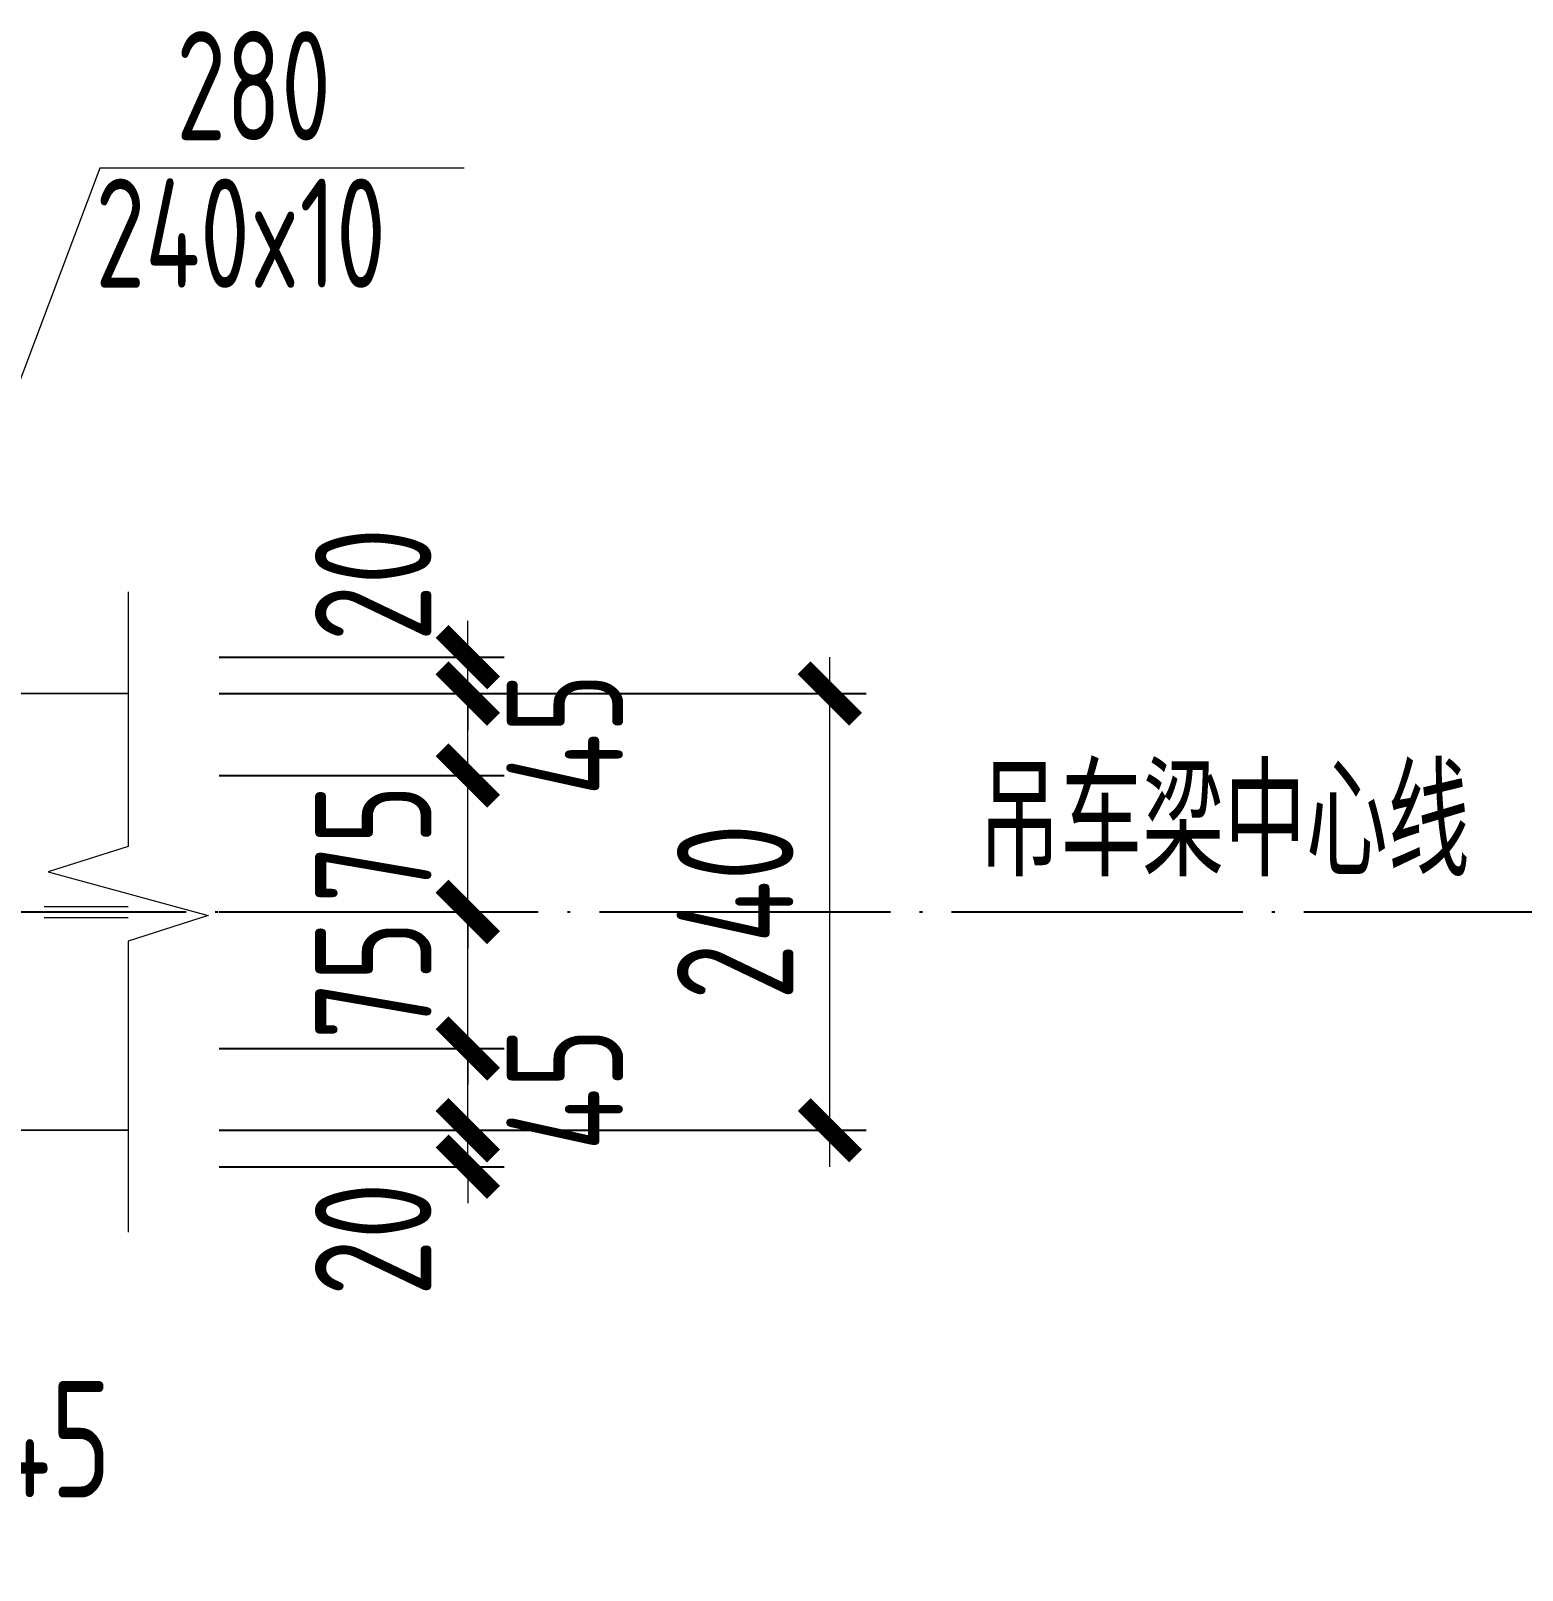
# Model space of a CAD drawing. Extents: x -2746917 to -971774, y -3334247 to -3250358.
# Drawn here: x -1273278 to -1269180, y -3300628 to -3296397 of the extents above; entities that cross this region are included whole.
import ezdxf

# ---------------------------------------------------------------- set-up
doc = ezdxf.new("R2010")
doc.units = 0
doc.header["$LTSCALE"] = 1000
doc.header["$MEASUREMENT"] = 0
doc.header["$PDMODE"] = 35
doc.linetypes.add('DASH', pattern=[0.35, 0.25, -0.1])
doc.linetypes.add('DOTE', pattern=[2.42, 2, -0.2, 0.02, -0.2])
doc.layers.get('0').update_dxf_attribs({"linetype": 'CONTINUOUS'})
doc.layers.get('Defpoints').update_dxf_attribs({"linetype": 'CONTINUOUS'})
for name, color, linetype in [('AXIS', 253, 'DOTE'), ('BEAM_CON', 4, 'CONTINUOUS'), ('COLU', 7, 'CONTINUOUS'), ('DIM', 3, 'CONTINUOUS'), ('TEXT', 7, 'CONTINUOUS'), ('THIN', 7, 'CONTINUOUS')]:
    doc.layers.add(name, color=color, linetype=linetype)
doc.styles.add('TSSD_Dimension', font='tssdeng.shx', dxfattribs={"width": 0.75, "bigfont": 'Hztxt.shx'})
doc.styles.add('TSSD_Rein', font='Tssdeng.shx', dxfattribs={"width": 0.75, "bigfont": 'hztxt.shx'})
doc.dimstyles.new('TSSD_20_100', dxfattribs={"dimtxt": 350, "dimasz": 100, "dimexe": 100, "dimexo": 250, "dimgap": 100, "dimtad": 1, "dimdec": 0, "dimlfac": 0.2, "dimzin": 0, "dimdsep": 46, "dimtxsty": 'TSSD_Dimension', "dimblk": 'ARCHTICK', "dimcen": 0, "dimdle": 100, "dimclrt": 7, "dimadec": 0, "dimazin": 0, "dimtfac": 1, "dimtdec": 0, "dimtix": 1, "dimtmove": 2, "dimatfit": 3, "dimfxl": 1, "dimtolj": 1, "dimtzin": 0, "dimlwd": 5, "dimarcsym": 0})

# ---------------------------------------------------------------- blocks, each defined once
blk = doc.blocks.new('_ArchTick')
at = {"color": 0, "const_width": 0.5}
blk.add_lwpolyline([(-0.707, -0.707), (0.707, 0.707)], dxfattribs=at)
blk = doc.blocks.new('*D154')
at = {"layer": 'Defpoints', "color": 0, "ltscale": 1.5}
for p in [(-1273010.1, -3299419), (-1272077, -3299419), (-1273010.1, -3299519)]:
    blk.add_point(p, dxfattribs=at)
at = {"layer": 'DIM', "color": 0, "lineweight": 5, "ltscale": 1.5}
for p, q in [((-1272077, -3299419), (-1272077, -3299319)), ((-1272077, -3299519), (-1272077, -3299419)), ((-1272077, -3299519), (-1272077, -3299619))]:
    blk.add_line(p, q, dxfattribs=at)
at = {"layer": 'DIM', "color": 0, "lineweight": -2, "ltscale": 1.5}
for p, q in [((-1272760.1, -3299419), (-1271977, -3299419)), ((-1272760.1, -3299519), (-1271977, -3299519))]:
    blk.add_line(p, q, dxfattribs=at)
at = {"layer": 'DIM', "color": 0, "lineweight": 5, "ltscale": 1.5, "xscale": 100, "yscale": 100, "zscale": 100}
for p, rotation in [((-1272077, -3299419), 270), ((-1272077, -3299519), 90)]:
    blk.add_blockref('_ArchTick', p, dxfattribs=dict(at, rotation=rotation))
at = {"layer": 'DIM', "color": 7, "ltscale": 1.5, "insert": (-1272337, -3299718.6), "char_height": 320, "attachment_point": 5, "rotation": 90, "style": 'TSSD_Dimension'}
blk.add_mtext('\\A1;20', dxfattribs=at)
blk = doc.blocks.new('*D155')
at = {"layer": 'Defpoints', "color": 0, "ltscale": 1.5}
for p in [(-1273010.1, -3299194, -65.3), (-1272077, -3299194), (-1273010.1, -3299419)]:
    blk.add_point(p, dxfattribs=at)
at = {"layer": 'DIM', "color": 0, "lineweight": 5, "ltscale": 1.5}
blk.add_line((-1272077, -3299519), (-1272077, -3299094), dxfattribs=at)
at = {"layer": 'DIM', "color": 0, "lineweight": -2, "ltscale": 1.5}
for p, q in [((-1272760.1, -3299194), (-1271977, -3299194)), ((-1272760.1, -3299419), (-1271977, -3299419))]:
    blk.add_line(p, q, dxfattribs=at)
at = {"layer": 'DIM', "color": 0, "lineweight": 5, "ltscale": 1.5, "xscale": 100, "yscale": 100, "zscale": 100}
for p, rotation in [((-1272077, -3299194), 90), ((-1272077, -3299419), 270)]:
    blk.add_blockref('_ArchTick', p, dxfattribs=dict(at, rotation=rotation))
at = {"layer": 'DIM', "color": 7, "ltscale": 1.5, "insert": (-1271810.3, -3299306.5), "char_height": 320, "attachment_point": 5, "rotation": 90, "style": 'TSSD_Dimension'}
blk.add_mtext('\\A1;45', dxfattribs=at)
blk = doc.blocks.new('*D156')
at = {"layer": 'Defpoints', "color": 0, "ltscale": 1.5}
for p in [(-1273010.1, -3298819, -17.3), (-1272077, -3298819), (-1273010.1, -3299194, -65.3)]:
    blk.add_point(p, dxfattribs=at)
at = {"layer": 'DIM', "color": 0, "lineweight": 5, "ltscale": 1.5}
for p, q in [((-1272077, -3298819), (-1272077, -3298719)), ((-1272077, -3299194), (-1272077, -3298819)), ((-1272077, -3299194), (-1272077, -3299294))]:
    blk.add_line(p, q, dxfattribs=at)
at = {"layer": 'DIM', "color": 0, "lineweight": -2, "ltscale": 1.5}
for p, q in [((-1272760.1, -3298819), (-1271977, -3298819)), ((-1272760.1, -3299194), (-1271977, -3299194))]:
    blk.add_line(p, q, dxfattribs=at)
at = {"layer": 'DIM', "color": 0, "lineweight": 5, "ltscale": 1.5, "xscale": 100, "yscale": 100, "zscale": 100}
for p, rotation in [((-1272077, -3298819), 270), ((-1272077, -3299194), 90)]:
    blk.add_blockref('_ArchTick', p, dxfattribs=dict(at, rotation=rotation))
at = {"layer": 'DIM', "color": 7, "ltscale": 1.5, "insert": (-1272337, -3299006.5), "char_height": 320, "attachment_point": 5, "rotation": 90, "style": 'TSSD_Dimension'}
blk.add_mtext('\\A1;75', dxfattribs=at)
blk = doc.blocks.new('*D157')
at = {"layer": 'Defpoints', "color": 0, "ltscale": 1.5}
for p in [(-1273010.1, -3298444), (-1272077, -3298444), (-1273010.1, -3298819, -17.3)]:
    blk.add_point(p, dxfattribs=at)
at = {"layer": 'DIM', "color": 0, "lineweight": 5, "ltscale": 1.5}
for p, q in [((-1272077, -3298444), (-1272077, -3298344)), ((-1272077, -3298819), (-1272077, -3298444)), ((-1272077, -3298819), (-1272077, -3298919))]:
    blk.add_line(p, q, dxfattribs=at)
at = {"layer": 'DIM', "color": 0, "lineweight": -2, "ltscale": 1.5}
for p, q in [((-1272760.1, -3298444), (-1271977, -3298444)), ((-1272760.1, -3298819), (-1271977, -3298819))]:
    blk.add_line(p, q, dxfattribs=at)
at = {"layer": 'DIM', "color": 0, "lineweight": 5, "ltscale": 1.5, "xscale": 100, "yscale": 100, "zscale": 100}
for p, rotation in [((-1272077, -3298444), 270), ((-1272077, -3298819), 90)]:
    blk.add_blockref('_ArchTick', p, dxfattribs=dict(at, rotation=rotation))
at = {"layer": 'DIM', "color": 7, "ltscale": 1.5, "insert": (-1272337, -3298631.5), "char_height": 320, "attachment_point": 5, "rotation": 90, "style": 'TSSD_Dimension'}
blk.add_mtext('\\A1;75', dxfattribs=at)
blk = doc.blocks.new('*D158')
at = {"layer": 'Defpoints', "color": 0, "ltscale": 1.5}
for p in [(-1273010.1, -3298219), (-1272077, -3298219), (-1273010.1, -3298444)]:
    blk.add_point(p, dxfattribs=at)
at = {"layer": 'DIM', "color": 0, "lineweight": 5, "ltscale": 1.5}
blk.add_line((-1272077, -3298544), (-1272077, -3298119), dxfattribs=at)
at = {"layer": 'DIM', "color": 0, "lineweight": -2, "ltscale": 1.5}
for p, q in [((-1272760.1, -3298219), (-1271977, -3298219)), ((-1272760.1, -3298444), (-1271977, -3298444))]:
    blk.add_line(p, q, dxfattribs=at)
at = {"layer": 'DIM', "color": 0, "lineweight": 5, "ltscale": 1.5, "xscale": 100, "yscale": 100, "zscale": 100}
for p, rotation in [((-1272077, -3298219), 90), ((-1272077, -3298444), 270)]:
    blk.add_blockref('_ArchTick', p, dxfattribs=dict(at, rotation=rotation))
at = {"layer": 'DIM', "color": 7, "ltscale": 1.5, "insert": (-1271810.3, -3298331.5), "char_height": 320, "attachment_point": 5, "rotation": 90, "style": 'TSSD_Dimension'}
blk.add_mtext('\\A1;45', dxfattribs=at)
blk = doc.blocks.new('*D159')
at = {"layer": 'Defpoints', "color": 0, "ltscale": 1.5}
for p in [(-1273010.1, -3298119), (-1272077, -3298119), (-1273010.1, -3298219)]:
    blk.add_point(p, dxfattribs=at)
at = {"layer": 'DIM', "color": 0, "lineweight": 5, "ltscale": 1.5}
for p, q in [((-1272077, -3298119), (-1272077, -3298019)), ((-1272077, -3298219), (-1272077, -3298119)), ((-1272077, -3298219), (-1272077, -3298319))]:
    blk.add_line(p, q, dxfattribs=at)
at = {"layer": 'DIM', "color": 0, "lineweight": -2, "ltscale": 1.5}
for p, q in [((-1272760.1, -3298119), (-1271977, -3298119)), ((-1272760.1, -3298219), (-1271977, -3298219))]:
    blk.add_line(p, q, dxfattribs=at)
at = {"layer": 'DIM', "color": 0, "lineweight": 5, "ltscale": 1.5, "xscale": 100, "yscale": 100, "zscale": 100}
for p, rotation in [((-1272077, -3298119), 270), ((-1272077, -3298219), 90)]:
    blk.add_blockref('_ArchTick', p, dxfattribs=dict(at, rotation=rotation))
at = {"layer": 'DIM', "color": 7, "ltscale": 1.5, "insert": (-1272337, -3297919.5), "char_height": 320, "attachment_point": 5, "rotation": 90, "style": 'TSSD_Dimension'}
blk.add_mtext('\\A1;20', dxfattribs=at)
blk = doc.blocks.new('*D160')
at = {"layer": 'Defpoints', "color": 0, "ltscale": 1.5}
for p in [(-1273010.1, -3298219), (-1271082.2, -3298219), (-1273010.1, -3299419)]:
    blk.add_point(p, dxfattribs=at)
at = {"layer": 'DIM', "color": 0, "lineweight": 5, "ltscale": 1.5}
blk.add_line((-1271082.2, -3299519), (-1271082.2, -3298119), dxfattribs=at)
at = {"layer": 'DIM', "color": 0, "lineweight": -2, "ltscale": 1.5}
for p, q in [((-1272760.1, -3298219), (-1270982.2, -3298219)), ((-1272760.1, -3299419), (-1270982.2, -3299419))]:
    blk.add_line(p, q, dxfattribs=at)
at = {"layer": 'DIM', "color": 0, "lineweight": 5, "ltscale": 1.5, "xscale": 100, "yscale": 100, "zscale": 100}
for p, rotation in [((-1271082.2, -3298219), 90), ((-1271082.2, -3299419), 270)]:
    blk.add_blockref('_ArchTick', p, dxfattribs=dict(at, rotation=rotation))
at = {"layer": 'DIM', "color": 7, "ltscale": 1.5, "insert": (-1271342.2, -3298819), "char_height": 320, "attachment_point": 5, "rotation": 90, "style": 'TSSD_Dimension'}
blk.add_mtext('\\A1;240', dxfattribs=at)
blk = doc.blocks.new('*D166')
at = {"layer": 'Defpoints', "color": 0, "ltscale": 1.5}
for p in [(-1273650.8, -3299769), (-1273425.8, -3299769), (-1273425.8, -3300527.9)]:
    blk.add_point(p, dxfattribs=at)
at = {"layer": 'DIM', "color": 0, "lineweight": -2, "ltscale": 1.5}
for p, q in [((-1273650.8, -3300019), (-1273650.8, -3300627.9)), ((-1273425.8, -3300019), (-1273425.8, -3300627.9))]:
    blk.add_line(p, q, dxfattribs=at)
at = {"layer": 'DIM', "color": 0, "lineweight": 5, "ltscale": 1.5}
blk.add_line((-1273750.8, -3300527.9), (-1273325.8, -3300527.9), dxfattribs=at)
at = {"layer": 'DIM', "color": 0, "lineweight": 5, "ltscale": 1.5, "xscale": 100, "yscale": 100, "zscale": 100, "rotation": 180}
blk.add_blockref('_ArchTick', (-1273650.8, -3300527.9), dxfattribs=at)
at = {"layer": 'DIM', "color": 0, "lineweight": 5, "ltscale": 1.5, "xscale": 100, "yscale": 100, "zscale": 100}
blk.add_blockref('_ArchTick', (-1273425.8, -3300527.9), dxfattribs=at)
at = {"layer": 'DIM', "color": 7, "ltscale": 1.5, "insert": (-1273226.2, -3300267.9), "char_height": 320, "attachment_point": 5, "style": 'TSSD_Dimension'}
blk.add_mtext('\\A1;45', dxfattribs=at)

msp = doc.modelspace()

# ---------------------------------------------------------------- linework, layer by layer
at = {"layer": 'AXIS', "ltscale": 0.4}
msp.add_line((-1278491.42, -3298819.05), (-1268815, -3298819.05), dxfattribs=at)
at = {"layer": 'BEAM_CON', "lineweight": 5, "ltscale": 1.5}
for p, q in [((-1273010.11, -3298219.05), (-1275725.76, -3298219.05)), ((-1273010.11, -3299419.05), (-1275725.76, -3299419.05))]:
    msp.add_line(p, q, dxfattribs=at)
at = {"layer": 'BEAM_CON', "lineweight": 5}
for p, q in [((-1275725.76, -3298219.05), (-1273010.11, -3298219.05)), ((-1275725.76, -3299419.05), (-1273010.11, -3299419.05))]:
    msp.add_line(p, q, dxfattribs=at)
at = {"layer": 'BEAM_CON', "linetype": 'DASH', "lineweight": 9}
for p, q in [((-1278491.42, -3298804.05), (-1273010.11, -3298804.05)), ((-1278491.42, -3298834.05), (-1273010.11, -3298834.05))]:
    msp.add_line(p, q, dxfattribs=at)
at = {"layer": 'COLU', "linetype": 'ByBlock', "lineweight": 9}
msp.add_line((-1273088.26, -3296774.83, -48), (-1273594.78, -3298119.05), dxfattribs=at)
at = {"layer": 'TEXT', "lineweight": 9}
msp.add_line((-1272086.96, -3296774.83, -48), (-1273088.26, -3296774.83, -48), dxfattribs=at)
at = {"layer": 'THIN', "lineweight": 5, "ltscale": 1.5, "elevation": 17.31}
msp.add_lwpolyline([(-1273010.11, -3297939.05), (-1273010.11, -3298639.05), (-1273230.11, -3298709.05), (-1272790.11, -3298829.05), (-1273010.11, -3298899.05), (-1273010.11, -3299699.05)], dxfattribs=at)

# ---------------------------------------------------------------- texts
at = {"layer": 'TEXT', "lineweight": 9, "style": 'TSSD_Rein'}
for s, width, p in [('280', 0.7, (-1272878.19, -3296698.48, -48)), ('240x10', 0.7, (-1273100.37, -3297103.71, -48)), ('吊车梁中心线', 0.75, (-1270674, -3298721.25, -48))]:
    msp.add_text(s, height=300, dxfattribs=dict(at, width=width)).set_placement(p)

# ---------------------------------------------------------------- dimensions: what is measured, and where the dimension line sits
at = {"layer": 'DIM', "ltscale": 1.5}
for base, p1, p2, picture, middle in [((-1272076.99, -3298119.05, 17.31), (-1273010.11, -3298219.05, 17.31), (-1273010.11, -3298119.05, 17.31), '*D159', (-1272336.99, -3297919.46, 17.31)), ((-1272076.99, -3298219.05, 17.31), (-1273010.11, -3298444.05, 17.31), (-1273010.11, -3298219.05, 17.31), '*D158', (-1271810.32, -3298331.55, 17.31)), ((-1272076.99, -3299194.05, 17.31), (-1273010.11, -3299419.05, 17.31), (-1273010.11, -3299194.05, -48), '*D155', (-1271810.32, -3299306.55, 17.31)), ((-1272076.99, -3299419.05, 17.31), (-1273010.11, -3299519.05, 17.31), (-1273010.11, -3299419.05, 17.31), '*D154', (-1272336.99, -3299718.64, 17.31))]:
    dim = msp.add_linear_dim(base=base, p1=p1, p2=p2, angle=270, dimstyle='TSSD_20_100', override={"dimtxt": 320}, dxfattribs=at)
    dim.commit()
    dim.dimension.update_dxf_attribs({"geometry": picture, "text_midpoint": middle, "dimtype": 160})
for base, p1, p2, picture, middle in [((-1271082.18, -3298219.05, 17.31), (-1273010.11, -3299419.05, 17.31), (-1273010.11, -3298219.05, 17.31), '*D160', (-1271342.18, -3298819.05, 17.31)), ((-1272076.99, -3298444.05, 17.31), (-1273010.11, -3298819.05), (-1273010.11, -3298444.05, 17.31), '*D157', (-1272336.99, -3298631.55, 17.31)), ((-1272076.99, -3298819.05, 17.31), (-1273010.11, -3299194.05, -48), (-1273010.11, -3298819.05), '*D156', (-1272336.99, -3299006.55, 17.31))]:
    dim = msp.add_linear_dim(base=base, p1=p1, p2=p2, angle=270, dimstyle='TSSD_20_100', override={"dimtxt": 320}, dxfattribs=at)
    dim.commit()
    dim.dimension.update_dxf_attribs({"geometry": picture, "text_midpoint": middle})
dim = msp.add_linear_dim(base=(-1273425.76, -3300527.94, 17.31), p1=(-1273650.76, -3299769.05, 17.31), p2=(-1273425.76, -3299769.05, 17.31), dimstyle='TSSD_20_100', override={"dimtxt": 320}, dxfattribs=at)
dim.commit()
dim.dimension.update_dxf_attribs({"geometry": '*D166', "text_midpoint": (-1273226.17, -3300267.94, 17.31), "dimtype": 160})

doc.saveas('drawing.dxf')
